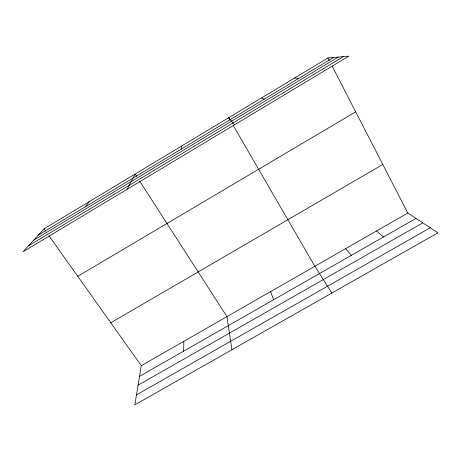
<?xml version="1.0" encoding="UTF-8"?>
<svg xmlns="http://www.w3.org/2000/svg" width="461" height="461" viewBox="0 0 461 461"><rect width="100%" height="100%" fill="white"/><g stroke="black" fill="none" stroke-linecap="round" stroke-linejoin="round"><path stroke-width="0.69" d="M183.628 351.167L183.847 341.319M181.259 149.093L181.588 146.062M49.045 235.888L141.285 365.7L134.86 404.833L437.95 232.828L407.812 213.028L332.185 66.211M127.098 189.281L135.108 174.039L136.646 176.425M85.32 206.805L89.267 201.636M44.049 228.858L23.05 251.752L348.804 56.167L327.938 57.959L44.049 228.858L45.714 231.197M38.367 235.047L333.557 57.481M33.636 240.21L338.253 57.072M28.438 245.88L343.428 56.628M77.759 276.3L355.685 111.833M110.778 322.769L382.809 164.485M141.285 365.7L407.812 213.028M139.533 376.366L415.995 218.405M138.081 385.206L422.795 222.87M136.496 394.87L430.246 227.769M294.544 78.065L298.78 78.399M261.468 97.974L264.355 99.103M376.545 230.938L383.517 236.96M345.56 248.686L351.345 255.342M234.493 124.804L228.714 117.693L230.154 120.177M139.718 181.196L226.956 316.626L231.935 349.743M331.868 293.029L314.846 266.279L233.041 125.156M327.938 57.959L329.246 60.5M270.619 291.617L273.586 299.771"/></g></svg>
